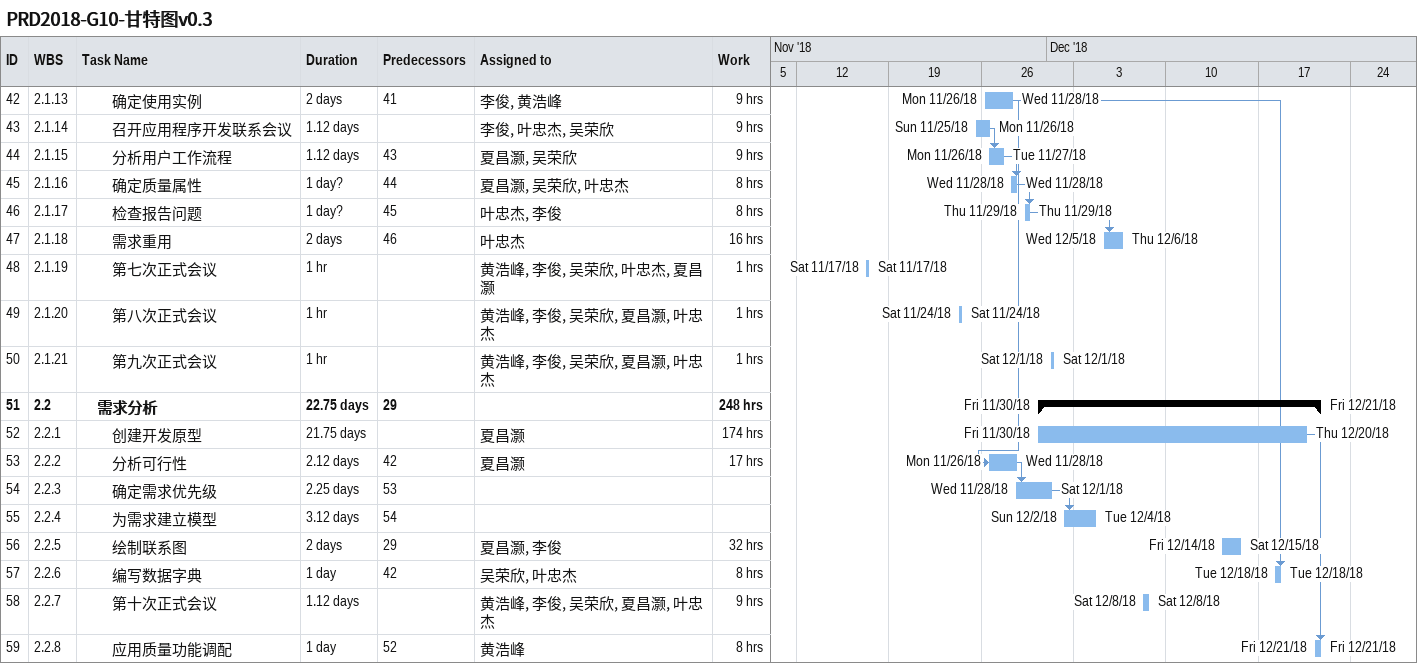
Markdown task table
PRD2018-G10-甘特图v0.3

| ID | WBS | Task | Duration | Start | Finish | Predecessors | Resources | Work (h) |
|---|---|---|---|---|---|---|---|---|
| 42 | 2.1.13 | 确定使用实例 | 2d | 2018-11-26 | 2018-11-28 | 41 | 李俊, 黄浩峰 | 9 |
| 43 | 2.1.14 | 召开应用程序开发联系会议 | 1.12d | 2018-11-25 | 2018-11-26 |  | 李俊, 叶忠杰, 吴荣欣 | 9 |
| 44 | 2.1.15 | 分析用户工作流程 | 1.12d | 2018-11-26 | 2018-11-27 | 43 | 夏昌灏, 吴荣欣 | 9 |
| 45 | 2.1.16 | 确定质量属性 | 1d? | 2018-11-28 | 2018-11-28 | 44 | 夏昌灏, 吴荣欣, 叶忠杰 | 8 |
| 46 | 2.1.17 | 检查报告问题 | 1d? | 2018-11-29 | 2018-11-29 | 45 | 叶忠杰, 李俊 | 8 |
| 47 | 2.1.18 | 需求重用 | 2d | 2018-12-05 | 2018-12-06 | 46 | 叶忠杰 | 16 |
| 48 | 2.1.19 | 第七次正式会议 | 1h | 2018-11-17 | 2018-11-17 |  | 黄浩峰, 李俊, 吴荣欣, 叶忠杰, 夏昌灏 | 1 |
| 49 | 2.1.20 | 第八次正式会议 | 1h | 2018-11-24 | 2018-11-24 |  | 黄浩峰, 李俊, 吴荣欣, 夏昌灏, 叶忠杰 | 1 |
| 50 | 2.1.21 | 第九次正式会议 | 1h | 2018-12-01 | 2018-12-01 |  | 黄浩峰, 李俊, 吴荣欣, 夏昌灏, 叶忠杰 | 1 |
| 51 | 2.2 | **需求分析** | 22.75d | 2018-11-30 | 2018-12-21 | 29 |  | 248 |
| 52 | 2.2.1 | 创建开发原型 | 21.75d | 2018-11-30 | 2018-12-20 |  | 夏昌灏 | 174 |
| 53 | 2.2.2 | 分析可行性 | 2.12d | 2018-11-26 | 2018-11-28 | 42 | 夏昌灏 | 17 |
| 54 | 2.2.3 | 确定需求优先级 | 2.25d | 2018-11-28 | 2018-12-01 | 53 |  |  |
| 55 | 2.2.4 | 为需求建立模型 | 3.12d | 2018-12-02 | 2018-12-04 | 54 |  |  |
| 56 | 2.2.5 | 绘制联系图 | 2d | 2018-12-14 | 2018-12-15 | 29 | 夏昌灏, 李俊 | 32 |
| 57 | 2.2.6 | 编写数据字典 | 1d | 2018-12-18 | 2018-12-18 | 42 | 吴荣欣, 叶忠杰 | 8 |
| 58 | 2.2.7 | 第十次正式会议 | 1.12d | 2018-12-08 | 2018-12-08 |  | 黄浩峰, 李俊, 吴荣欣, 夏昌灏, 叶忠杰 | 9 |
| 59 | 2.2.8 | 应用质量功能调配 | 1d | 2018-12-21 | 2018-12-21 | 52 | 黄浩峰 | 8 |
